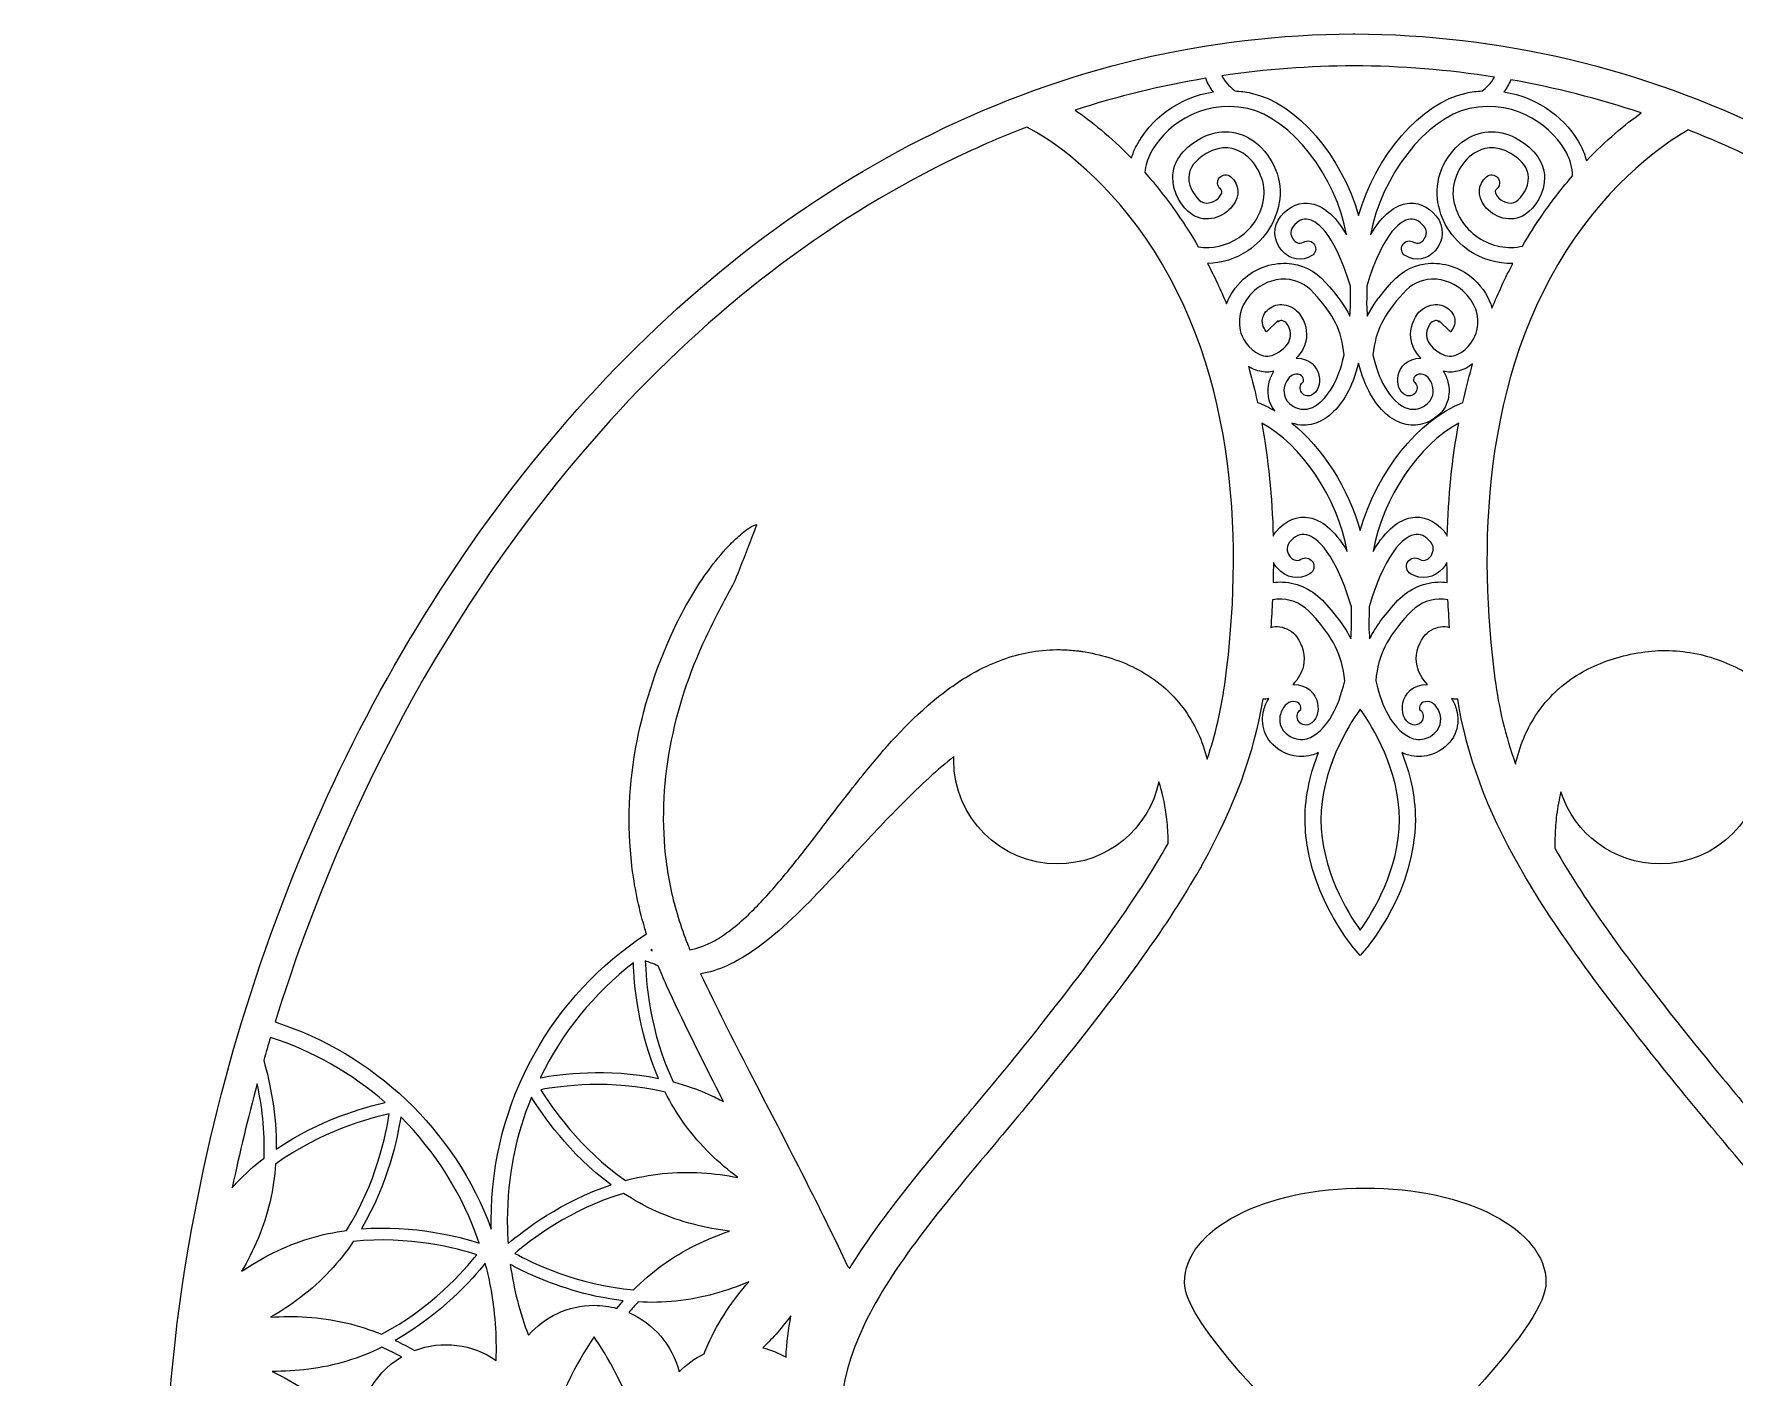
# Model space of a CAD drawing. Header units: millimetres. Extents: x -883 to 1566, y 87 to 598.
# Drawn here: x -414.6 to -198.8, y 427.3 to 597.8 of the extents above; entities that cross this region are included whole.
import ezdxf

# ---------------------------------------------------------------- set-up
doc = ezdxf.new("R2010")
doc.units = ezdxf.units.MM
doc.header["$MEASUREMENT"] = 0
doc.layers.add('Layer 2', color=7, linetype='Continuous')

msp = doc.modelspace()

# ---------------------------------------------------------------- linework, layer by layer
at = {"layer": 'Layer 2', "lineweight": 0}
for points, knots in [([(7.59, 244.45), (-3.48, 258), (-20.69, 266.08), (-33.06, 269.85), (-46.26, 273.87), (-56.89, 274.85), (-57.33, 274.89), (-57.33, 274.89), (-63.26, 275.35), (-63.26, 275.35), (-63.26, 275.35), (-58.29, 272.15), (-58.29, 272.15), (-57.98, 271.95), (-27.3, 251.65), (-25.39, 228.72), (-24.66, 219.9), (-28.34, 211.7), (-36.31, 204.35), (-44.76, 196.57), (-54.51, 193.84), (-65.29, 196.22), (-75.68, 198.52), (-84.61, 204.98), (-90.28, 209.99), (-96.97, 215.9), (-101.82, 222.28), (-103.16, 225.53), (-103.16, 225.53), (-103.4, 226.14), (-103.4, 226.14), (-102.45, 237.73), (-103.56, 248.95), (-106.72, 259.52), (-109.4, 268.44), (-113.53, 276.92), (-119.01, 284.71), (-122.35, 289.47), (-125.77, 293.36), (-128.79, 296.42), (-131.43, 311.06), (-135.35, 324.76), (-140.5, 337.36), (-140.5, 337.36), (-140.49, 337.37), (-140.49, 337.37), (-140.49, 337.37), (-140.51, 337.38), (-140.51, 337.38), (-140.61, 337.61), (-140.7, 337.84), (-140.79, 338.07), (-140.79, 338.07), (-140.84, 338.65), (-140.84, 338.65), (-137.2, 339.27), (-127.54, 341.25), (-121.39, 345.72), (-117.66, 348.43), (-108.33, 356.72), (-102.1, 375.11), (-97.72, 388.05), (-95.89, 402.95), (-96.63, 419.6), (-96.65, 421.03), (-96.74, 422.45), (-96.88, 423.87), (-97.33, 430.37), (-98.15, 437.13), (-99.36, 444.13), (-106.45, 485.36), (-124.38, 523.48), (-149.82, 551.48), (-163.02, 566), (-177.81, 577.35), (-193.8, 585.21), (-210.69, 593.52), (-228.61, 597.76), (-247.06, 597.82), (-247.06, 597.82), (-247.29, 597.82), (-247.29, 597.82), (-247.29, 597.82), (-247.29, 597.82), (-247.29, 597.82), (-265.74, 597.76), (-283.66, 593.52), (-300.56, 585.21), (-316.54, 577.35), (-331.33, 566), (-344.53, 551.48), (-369.97, 523.48), (-387.9, 485.36), (-394.99, 444.13), (-399.61, 417.32), (-398.69, 394.1), (-392.25, 375.11), (-386.02, 356.72), (-376.69, 348.43), (-372.96, 345.72), (-366.81, 341.25), (-357.15, 339.27), (-353.51, 338.65), (-353.51, 338.65), (-353.55, 338.23), (-353.55, 338.23), (-358.37, 324.81), (-362.17, 311.04), (-364.92, 297.06), (-368.1, 293.91), (-371.76, 289.81), (-375.34, 284.71), (-380.82, 276.92), (-384.95, 268.44), (-387.63, 259.52), (-390.97, 248.36), (-392.03, 236.48), (-390.77, 224.19), (-388.36, 200.65), (-379.94, 184.75), (-374.91, 175.25), (-373.01, 171.66), (-371.51, 168.83), (-371.33, 167.36), (-371.33, 167.24), (-371.46, 166.18), (-375.61, 163.16), (-378.56, 161.03), (-382.63, 158.54), (-386.94, 155.91), (-397.73, 149.32), (-409.96, 141.86), (-412.37, 135.15), (-414.64, 128.81), (-414.65, 123.78), (-412.37, 120.21), (-410.62, 117.47), (-407.56, 115.77), (-403.5, 115.26), (-397.11, 107.82), (-380.02, 109.01), (-373.97, 109.69), (-374.01, 109.28), (-374.02, 108.82), (-374.01, 108.34), (-374.17, 106.94), (-373.86, 106.33), (-373.65, 105.92), (-373.65, 105.92), (-373.64, 105.93), (-373.64, 105.93), (-373.35, 104.91), (-372.87, 103.84), (-372.1, 102.79), (-368.52, 97.9), (-360.39, 95.72), (-347.92, 96.3), (-341.76, 91.24), (-334.56, 89.82), (-328.4, 89.82), (-323.52, 89.82), (-319.3, 90.71), (-316.77, 91.4), (-313.85, 92.2), (-309.45, 92.16), (-304.79, 92.13), (-296.58, 92.07), (-288.1, 92.01), (-284.44, 96.38), (-284.44, 96.38), (-284.36, 96.49), (-284.36, 96.49), (-274.54, 110.69), (-287.03, 135.42), (-291.55, 143.4), (-284.05, 142.9), (-263.4, 141.67), (-247.18, 141.98), (-230.95, 141.67), (-210.3, 142.9), (-202.8, 143.4), (-207.32, 135.42), (-219.81, 110.69), (-209.99, 96.49), (-209.99, 96.49), (-209.91, 96.38), (-209.91, 96.38), (-206.25, 92.01), (-197.77, 92.07), (-189.56, 92.13), (-184.9, 92.16), (-180.5, 92.2), (-177.58, 91.4), (-171.85, 89.84), (-157.47, 87.24), (-146.43, 96.3), (-133.96, 95.72), (-125.83, 97.9), (-122.25, 102.79), (-121.43, 103.9), (-120.94, 105.03), (-120.66, 106.11), (-120.49, 106.51), (-120.38, 107.01), (-120.39, 107.68), (-120.32, 108.42), (-120.33, 109.1), (-120.38, 109.69), (-114.32, 109.01), (-97.24, 107.82), (-90.85, 115.26), (-86.79, 115.77), (-83.73, 117.47), (-81.98, 120.21), (-79.7, 123.78), (-79.71, 128.81), (-81.98, 135.15), (-83.16, 138.43), (-86.68, 141.88), (-91.23, 145.33), (-85.44, 143.84), (-77.25, 142.05), (-67.96, 140.98), (-63.12, 140.42), (-57.69, 140.03), (-51.97, 140.03), (-37.91, 140.03), (-22.08, 142.39), (-8.98, 150.42), (6.59, 159.96), (16.02, 175.91), (19.04, 197.83), (21.57, 216.16), (17.82, 231.93), (7.59, 244.45)], [0, 0, 0, 0, 1, 1, 1, 2, 2, 2, 3, 3, 3, 4, 4, 4, 5, 5, 5, 6, 6, 6, 7, 7, 7, 8, 8, 8, 9, 9, 9, 10, 10, 10, 11, 11, 11, 12, 12, 12, 13, 13, 13, 14, 14, 14, 15, 15, 15, 16, 16, 16, 17, 17, 17, 18, 18, 18, 19, 19, 19, 20, 20, 20, 21, 21, 21, 22, 22, 22, 23, 23, 23, 24, 24, 24, 25, 25, 25, 26, 26, 26, 27, 27, 27, 28, 28, 28, 29, 29, 29, 30, 30, 30, 31, 31, 31, 32, 32, 32, 33, 33, 33, 34, 34, 34, 35, 35, 35, 36, 36, 36, 37, 37, 37, 38, 38, 38, 39, 39, 39, 40, 40, 40, 41, 41, 41, 42, 42, 42, 43, 43, 43, 44, 44, 44, 45, 45, 45, 46, 46, 46, 47, 47, 47, 48, 48, 48, 49, 49, 49, 50, 50, 50, 51, 51, 51, 52, 52, 52, 53, 53, 53, 54, 54, 54, 55, 55, 55, 56, 56, 56, 57, 57, 57, 58, 58, 58, 59, 59, 59, 60, 60, 60, 61, 61, 61, 62, 62, 62, 63, 63, 63, 64, 64, 64, 65, 65, 65, 66, 66, 66, 67, 67, 67, 68, 68, 68, 69, 69, 69, 70, 70, 70, 71, 71, 71, 72, 72, 72, 73, 73, 73, 74, 74, 74, 75, 75, 75, 76, 76, 76, 77, 77, 77, 78, 78, 78, 78]), ([(-247.18, 593.78), (-241.18, 593.76), (-235.22, 593.28), (-229.33, 592.35), (-229.74, 591.59), (-230.44, 590.94), (-230.89, 590.6), (-231.56, 590.56), (-232.24, 590.47), (-232.93, 590.33), (-238.68, 589.1), (-244.51, 582.24), (-246.57, 574.77), (-248.64, 582.24), (-254.46, 589.1), (-260.22, 590.33), (-260.91, 590.47), (-261.59, 590.56), (-262.26, 590.6), (-262.64, 590.9), (-263.49, 591.63), (-263.92, 592.52), (-258.39, 593.34), (-252.8, 593.76), (-247.18, 593.78)], [0, 0, 0, 0, 1, 1, 1, 2, 2, 2, 3, 3, 3, 4, 4, 4, 5, 5, 5, 6, 6, 6, 7, 7, 7, 8, 8, 8, 8]), ([(-265.96, 592.2), (-265.74, 591.55), (-265.38, 590.97), (-264.99, 590.48), (-269.47, 589.81), (-273.09, 586.9), (-274.77, 583.62), (-275.03, 583.12), (-275.23, 582.6), (-275.39, 582.06), (-278.08, 584.82), (-280.6, 586.81), (-282.55, 588.17), (-277.11, 589.92), (-271.57, 591.27), (-265.96, 592.2)], [0, 0, 0, 0, 1, 1, 1, 2, 2, 2, 3, 3, 3, 4, 4, 4, 5, 5, 5, 5]), ([(-227.26, 592.01), (-221.67, 591.02), (-216.14, 589.62), (-210.71, 587.81), (-212.75, 586.35), (-215.16, 584.36), (-217.67, 581.74), (-217.84, 582.39), (-218.07, 583.02), (-218.37, 583.62), (-220.06, 586.9), (-223.68, 589.81), (-228.16, 590.48), (-227.81, 590.92), (-227.49, 591.44), (-227.26, 592.01)], [0, 0, 0, 0, 1, 1, 1, 2, 2, 2, 3, 3, 3, 4, 4, 4, 5, 5, 5, 5]), ([(-260.14, 584.39), (-262.23, 585.75), (-264.64, 585.75), (-266.93, 584.39), (-269.53, 582.84), (-270.12, 580.97), (-270.16, 579.68), (-270.21, 577.67), (-268.97, 575.76), (-267.71, 574.91), (-265.95, 573.72), (-263.67, 574.55), (-262.56, 576), (-261.59, 577.26), (-261.69, 578.75), (-262.79, 579.7), (-263.22, 580.06), (-263.85, 580.01), (-264.22, 579.59), (-264.58, 579.17), (-264.53, 578.53), (-264.11, 578.16), (-263.99, 578.06), (-263.71, 577.82), (-264.16, 577.23), (-264.63, 576.62), (-265.76, 576.03), (-266.57, 576.58), (-267.25, 577.04), (-268.17, 578.28), (-268.13, 579.62), (-268.1, 580.77), (-267.35, 581.79), (-265.9, 582.65), (-263.86, 583.86), (-262.24, 583.34), (-261.23, 582.69), (-259.49, 581.56), (-258.35, 579.18), (-258.58, 577.15), (-258.83, 575.03), (-259.95, 573.2), (-261.74, 572), (-263.3, 570.95), (-265.19, 570.53), (-266.91, 570.81), (-267.74, 572.24), (-268.61, 573.62), (-269.54, 574.95), (-270.91, 576.93), (-272.32, 578.69), (-273.7, 580.25), (-273.61, 581.11), (-273.36, 581.93), (-272.97, 582.7), (-271.44, 585.7), (-266.89, 589.68), (-260.64, 588.35), (-255.17, 587.19), (-249.4, 579.71), (-248.09, 572.32), (-249.67, 575.05), (-251.26, 576.02), (-252.5, 576.27), (-253.95, 576.57), (-255.35, 576.01), (-256.44, 574.69), (-257.49, 573.41), (-257.44, 571.63), (-256.32, 570.34), (-255.3, 569.17), (-253.76, 568.91), (-252.5, 569.69), (-252.02, 569.98), (-251.87, 570.6), (-252.17, 571.08), (-252.46, 571.55), (-253.08, 571.7), (-253.56, 571.41), (-254.15, 571.04), (-254.62, 571.47), (-254.8, 571.67), (-255.09, 572), (-255.43, 572.74), (-254.88, 573.4), (-254.27, 574.14), (-253.61, 574.44), (-252.91, 574.29), (-252.21, 574.15), (-249.79, 573.11), (-247.61, 565.81), (-247.62, 565.04), (-247.61, 564.3), (-247.59, 563.58), (-247.61, 563.05), (-247.64, 562.53), (-247.67, 562.02), (-248.35, 563.38), (-249.33, 564.71), (-250.76, 566.3), (-252.11, 567.8), (-253.83, 568.64), (-255.73, 568.72), (-257.69, 568.8), (-259.78, 568.02), (-261.2, 566.69), (-262.22, 565.73), (-262.93, 564.7), (-263.33, 563.58), (-264.07, 565.34), (-264.87, 567.05), (-265.75, 568.7), (-263.97, 568.73), (-262.16, 569.28), (-260.62, 570.32), (-258.35, 571.84), (-256.88, 574.25), (-256.58, 576.92), (-256.25, 579.75), (-257.71, 582.82), (-260.14, 584.39)], [0, 0, 0, 0, 1, 1, 1, 2, 2, 2, 3, 3, 3, 4, 4, 4, 5, 5, 5, 6, 6, 6, 7, 7, 7, 8, 8, 8, 9, 9, 9, 10, 10, 10, 11, 11, 11, 12, 12, 12, 13, 13, 13, 14, 14, 14, 15, 15, 15, 16, 16, 16, 17, 17, 17, 18, 18, 18, 19, 19, 19, 20, 20, 20, 21, 21, 21, 22, 22, 22, 23, 23, 23, 24, 24, 24, 25, 25, 25, 26, 26, 26, 27, 27, 27, 28, 28, 28, 29, 29, 29, 30, 30, 30, 31, 31, 31, 32, 32, 32, 33, 33, 33, 34, 34, 34, 35, 35, 35, 36, 36, 36, 37, 37, 37, 38, 38, 38, 39, 39, 39, 40, 40, 40, 40]), ([(-245.54, 565.81), (-243.36, 573.11), (-240.94, 574.15), (-240.24, 574.29), (-239.54, 574.44), (-238.88, 574.14), (-238.27, 573.4), (-237.72, 572.74), (-238.06, 572), (-238.35, 571.67), (-238.52, 571.47), (-238.99, 571.04), (-239.59, 571.41), (-240.07, 571.7), (-240.69, 571.55), (-240.98, 571.08), (-241.27, 570.6), (-241.13, 569.98), (-240.65, 569.69), (-239.38, 568.91), (-237.85, 569.17), (-236.83, 570.34), (-235.71, 571.63), (-235.66, 573.41), (-236.71, 574.69), (-237.8, 576.01), (-239.2, 576.57), (-240.65, 576.27), (-241.89, 576.02), (-243.48, 575.05), (-245.06, 572.32), (-243.75, 579.71), (-237.98, 587.19), (-232.51, 588.35), (-226.26, 589.68), (-221.71, 585.7), (-220.17, 582.69), (-219.72, 581.81), (-219.47, 580.84), (-219.41, 579.83), (-220.67, 578.37), (-221.95, 576.76), (-223.2, 574.95), (-224.11, 573.65), (-224.96, 572.3), (-225.77, 570.91), (-227.61, 570.45), (-229.7, 570.85), (-231.4, 572), (-233.2, 573.2), (-234.32, 575.03), (-234.57, 577.15), (-234.8, 579.18), (-233.66, 581.56), (-231.91, 582.69), (-230.91, 583.34), (-229.29, 583.86), (-227.25, 582.65), (-225.8, 581.79), (-225.05, 580.77), (-225.01, 579.62), (-224.97, 578.28), (-225.9, 577.04), (-226.57, 576.58), (-227.39, 576.03), (-228.52, 576.62), (-228.99, 577.23), (-229.44, 577.82), (-229.16, 578.06), (-229.04, 578.16), (-228.61, 578.53), (-228.57, 579.17), (-228.93, 579.59), (-229.29, 580.01), (-229.93, 580.06), (-230.35, 579.7), (-231.46, 578.75), (-231.56, 577.26), (-230.59, 576), (-229.48, 574.55), (-227.2, 573.72), (-225.44, 574.91), (-224.18, 575.76), (-222.93, 577.67), (-222.99, 579.68), (-223.03, 580.97), (-223.62, 582.84), (-226.22, 584.39), (-228.5, 585.75), (-230.92, 585.75), (-233.01, 584.39), (-235.43, 582.82), (-236.9, 579.75), (-236.57, 576.92), (-236.27, 574.25), (-234.79, 571.84), (-232.53, 570.32), (-230.87, 569.2), (-228.9, 568.64), (-226.99, 568.71), (-227.96, 566.88), (-228.84, 564.98), (-229.65, 563.02), (-229.99, 564.35), (-230.75, 565.57), (-231.95, 566.69), (-233.36, 568.02), (-235.46, 568.8), (-237.42, 568.72), (-239.32, 568.64), (-241.03, 567.8), (-242.38, 566.3), (-243.82, 564.7), (-244.8, 563.38), (-245.47, 562.02), (-245.51, 562.53), (-245.54, 563.05), (-245.56, 563.58), (-245.54, 564.3), (-245.53, 565.04), (-245.54, 565.81)], [0, 0, 0, 0, 1, 1, 1, 2, 2, 2, 3, 3, 3, 4, 4, 4, 5, 5, 5, 6, 6, 6, 7, 7, 7, 8, 8, 8, 9, 9, 9, 10, 10, 10, 11, 11, 11, 12, 12, 12, 13, 13, 13, 14, 14, 14, 15, 15, 15, 16, 16, 16, 17, 17, 17, 18, 18, 18, 19, 19, 19, 20, 20, 20, 21, 21, 21, 22, 22, 22, 23, 23, 23, 24, 24, 24, 25, 25, 25, 26, 26, 26, 27, 27, 27, 28, 28, 28, 29, 29, 29, 30, 30, 30, 31, 31, 31, 32, 32, 32, 33, 33, 33, 34, 34, 34, 35, 35, 35, 36, 36, 36, 37, 37, 37, 38, 38, 38, 39, 39, 39, 40, 40, 40, 40]), ([(-341.54, 548.76), (-328.68, 562.91), (-314.3, 573.95), (-298.77, 581.59), (-295.48, 583.21), (-292.09, 584.69), (-288.69, 585.99), (-285.78, 584.6), (-279.17, 580.02), (-273.58, 571.91), (-261.48, 554.36), (-261.4, 531.8), (-263.46, 515.97), (-263.95, 512.28), (-264.69, 509.02), (-265.79, 505.79), (-266.08, 506.94), (-266.47, 508.06), (-266.96, 509.14), (-267.54, 510.36), (-268.15, 511.4), (-268.84, 512.3), (-270.31, 514.27), (-272.27, 515.95), (-274.51, 517.15), (-275.55, 517.71), (-276.67, 518.18), (-277.85, 518.57), (-278.92, 518.91), (-280.07, 519.19), (-281.27, 519.4), (-281.27, 519.4), (-281.54, 519.44), (-281.54, 519.44), (-281.73, 519.47), (-281.92, 519.5), (-282.12, 519.53), (-282.43, 519.56), (-282.73, 519.6), (-283.04, 519.62), (-283.7, 519.67), (-284.3, 519.7), (-284.86, 519.69), (-286.06, 519.68), (-287.28, 519.56), (-288.49, 519.33), (-290.63, 518.94), (-292.79, 518.15), (-295.09, 516.93), (-296.85, 515.99), (-298.58, 514.8), (-300.55, 513.18), (-304.03, 510.27), (-306.85, 506.99), (-309.15, 504.18), (-310.9, 502.02), (-312.59, 499.82), (-314.22, 497.68), (-314.97, 496.7), (-315.71, 495.72), (-316.46, 494.76), (-317.75, 493.09), (-318.95, 491.61), (-320.12, 490.23), (-321.57, 488.53), (-322.81, 487.2), (-324, 486.06), (-325.58, 484.56), (-326.95, 483.51), (-328.31, 482.75), (-329.38, 482.16), (-330.42, 481.78), (-331.42, 481.61), (-331.53, 481.85), (-331.63, 482.1), (-331.73, 482.35), (-332.14, 483.38), (-332.53, 484.5), (-332.93, 485.76), (-333.63, 488.09), (-334.14, 490.47), (-334.44, 492.83), (-335.04, 497.51), (-334.88, 502.38), (-333.96, 507.32), (-333.1, 511.97), (-331.57, 516.66), (-329.41, 521.24), (-328.28, 523.64), (-327.17, 525.79), (-326.02, 527.84), (-325.49, 528.78), (-322.96, 535.56), (-322.96, 535.56), (-323.43, 535.45), (-323.79, 535.21), (-324.08, 535.01), (-324.08, 535.01), (-324.18, 534.94), (-324.18, 534.94), (-324.45, 534.75), (-324.72, 534.54), (-325.01, 534.28), (-325.54, 533.83), (-326.01, 533.36), (-326.5, 532.86), (-327.43, 531.85), (-328.29, 530.82), (-329.04, 529.79), (-330.55, 527.73), (-331.92, 525.45), (-333.11, 523), (-335.46, 518.12), (-337.15, 513.11), (-338.12, 508.11), (-339.17, 502.74), (-339.4, 497.42), (-338.79, 492.3), (-338.48, 489.69), (-337.94, 487.06), (-337.19, 484.48), (-337.11, 484.19), (-337.02, 483.92), (-336.93, 483.64), (-348.79, 475.88), (-356.64, 462.48), (-356.64, 447.28), (-356.64, 446.91), (-356.63, 446.54), (-356.62, 446.17), (-361.31, 458.87), (-371.61, 468.42), (-384.05, 472.45), (-375.02, 501.6), (-360.38, 528.02), (-341.54, 548.76)], [0, 0, 0, 0, 1, 1, 1, 2, 2, 2, 3, 3, 3, 4, 4, 4, 5, 5, 5, 6, 6, 6, 7, 7, 7, 8, 8, 8, 9, 9, 9, 10, 10, 10, 11, 11, 11, 12, 12, 12, 13, 13, 13, 14, 14, 14, 15, 15, 15, 16, 16, 16, 17, 17, 17, 18, 18, 18, 19, 19, 19, 20, 20, 20, 21, 21, 21, 22, 22, 22, 23, 23, 23, 24, 24, 24, 25, 25, 25, 26, 26, 26, 27, 27, 27, 28, 28, 28, 29, 29, 29, 30, 30, 30, 31, 31, 31, 32, 32, 32, 33, 33, 33, 34, 34, 34, 35, 35, 35, 36, 36, 36, 37, 37, 37, 38, 38, 38, 39, 39, 39, 40, 40, 40, 41, 41, 41, 42, 42, 42, 43, 43, 43, 44, 44, 44, 45, 45, 45, 45]), ([(-195.58, 581.59), (-180.05, 573.95), (-165.67, 562.91), (-152.81, 548.76), (-133.93, 527.99), (-119.28, 501.5), (-110.25, 472.3), (-122.47, 468.17), (-132.57, 458.71), (-137.2, 446.17), (-137.19, 446.54), (-137.18, 446.91), (-137.18, 447.28), (-137.18, 462.66), (-145.22, 476.19), (-157.3, 483.92), (-157.24, 484.11), (-157.19, 484.29), (-157.13, 484.49), (-156.38, 487.06), (-155.84, 489.69), (-155.53, 492.3), (-154.92, 497.42), (-155.15, 502.74), (-156.2, 508.11), (-157.17, 513.11), (-158.86, 518.12), (-161.21, 523), (-162.4, 525.45), (-163.77, 527.73), (-165.28, 529.79), (-166.03, 530.82), (-166.89, 531.85), (-167.84, 532.88), (-168.32, 533.36), (-168.78, 533.83), (-169.31, 534.28), (-169.6, 534.54), (-169.88, 534.75), (-170.14, 534.94), (-170.14, 534.94), (-170.24, 535.01), (-170.24, 535.01), (-170.53, 535.21), (-170.89, 535.45), (-171.36, 535.56), (-171.36, 535.56), (-168.83, 528.78), (-168.3, 527.84), (-167.15, 525.8), (-166.04, 523.64), (-164.91, 521.24), (-162.75, 516.66), (-161.22, 511.97), (-160.36, 507.32), (-159.44, 502.38), (-159.28, 497.51), (-159.88, 492.83), (-160.18, 490.47), (-160.69, 488.09), (-161.39, 485.77), (-161.79, 484.5), (-162.18, 483.38), (-162.59, 482.35), (-162.69, 482.1), (-162.79, 481.86), (-162.89, 481.61), (-163.87, 481.79), (-164.88, 482.17), (-165.89, 482.75), (-167.19, 483.5), (-168.47, 484.53), (-170.04, 486.07), (-172.62, 488.66), (-174.91, 491.69), (-177.21, 494.82), (-177.88, 495.74), (-178.55, 496.66), (-179.21, 497.59), (-180.8, 499.8), (-182.44, 502.08), (-184.17, 504.31), (-186.37, 507.14), (-189.08, 510.43), (-192.51, 513.35), (-193.24, 513.98), (-194.08, 514.63), (-195.07, 515.33), (-195.88, 515.9), (-196.79, 516.46), (-197.94, 517.07), (-198.96, 517.6), (-200.01, 518.07), (-201.09, 518.45), (-202.14, 518.83), (-203.26, 519.11), (-204.53, 519.33), (-205.63, 519.51), (-206.83, 519.59), (-208.11, 519.58), (-209.2, 519.56), (-210.38, 519.43), (-211.61, 519.19), (-214.03, 518.73), (-216.25, 517.94), (-218.2, 516.84), (-219.15, 516.32), (-220.12, 515.63), (-221.18, 514.73), (-221.18, 514.73), (-221.21, 514.7), (-221.21, 514.7), (-222.26, 513.72), (-223.04, 512.85), (-223.65, 511.99), (-224.28, 511.13), (-224.85, 510.14), (-225.46, 508.84), (-225.9, 507.82), (-226.28, 506.71), (-226.58, 505.53), (-226.6, 505.42), (-226.63, 505.3), (-226.65, 505.18), (-227.94, 508.77), (-228.8, 512.32), (-229.27, 515.97), (-231.34, 531.8), (-231.26, 554.37), (-219.16, 571.91), (-213.19, 580.57), (-206.54, 584.64), (-204.74, 585.64), (-201.65, 584.42), (-198.57, 583.06), (-195.58, 581.59)], [0, 0, 0, 0, 1, 1, 1, 2, 2, 2, 3, 3, 3, 4, 4, 4, 5, 5, 5, 6, 6, 6, 7, 7, 7, 8, 8, 8, 9, 9, 9, 10, 10, 10, 11, 11, 11, 12, 12, 12, 13, 13, 13, 14, 14, 14, 15, 15, 15, 16, 16, 16, 17, 17, 17, 18, 18, 18, 19, 19, 19, 20, 20, 20, 21, 21, 21, 22, 22, 22, 23, 23, 23, 24, 24, 24, 25, 25, 25, 26, 26, 26, 27, 27, 27, 28, 28, 28, 29, 29, 29, 30, 30, 30, 31, 31, 31, 32, 32, 32, 33, 33, 33, 34, 34, 34, 35, 35, 35, 36, 36, 36, 37, 37, 37, 38, 38, 38, 39, 39, 39, 40, 40, 40, 41, 41, 41, 42, 42, 42, 43, 43, 43, 44, 44, 44, 45, 45, 45, 45]), ([(-259.82, 565.22), (-259.01, 565.98), (-257.53, 566.77), (-255.81, 566.7), (-254.45, 566.64), (-253.26, 566.05), (-252.27, 564.95), (-249.63, 562.02), (-248.75, 560.23), (-248.4, 557.09), (-248.8, 555.4), (-249.3, 554.07), (-249.82, 553.16), (-250.69, 551.6), (-251.76, 550.58), (-252.85, 550.28), (-253.52, 550.1), (-254.18, 550.19), (-254.82, 550.56), (-256.25, 551.38), (-256.1, 552.64), (-255.96, 553.14), (-255.74, 553.98), (-255.12, 554.65), (-254.53, 554.66), (-254.1, 554.65), (-253.82, 554.54), (-253.67, 554.3), (-253.54, 554.09), (-253.54, 553.84), (-253.57, 553.72), (-253.96, 553.45), (-254.11, 552.93), (-253.9, 552.48), (-253.66, 551.97), (-253.07, 551.75), (-252.56, 551.98), (-251.76, 552.35), (-251.35, 553.42), (-251.6, 554.51), (-251.84, 555.56), (-252.72, 556.67), (-254.49, 556.68), (-253.85, 557.32), (-253.44, 558.05), (-253.26, 558.85), (-253.02, 559.99), (-253.31, 561.25), (-254.06, 562.29), (-254.49, 562.89), (-255.27, 563.34), (-256.04, 563.45), (-256.75, 563.55), (-257.44, 563.36), (-257.98, 562.93), (-258.61, 562.42), (-258.77, 561.86), (-258.79, 561.47), (-258.84, 560.67), (-258.34, 560.12), (-258.24, 560.02), (-258.24, 560.02), (-256.8, 561.44), (-256.8, 561.44), (-256.8, 561.44), (-256.79, 561.43), (-256.78, 561.43), (-256.77, 561.39), (-256.77, 561.3), (-256.8, 561.27), (-256.8, 561.27), (-256.78, 561.3), (-256.71, 561.35), (-256.64, 561.41), (-256.52, 561.47), (-256.32, 561.45), (-256.03, 561.41), (-255.78, 561.22), (-255.7, 561.11), (-255.5, 560.83), (-255.06, 560.11), (-255.24, 559.27), (-255.4, 558.53), (-256, 557.86), (-257.02, 557.27), (-257.74, 556.86), (-258.45, 556.82), (-259.19, 557.17), (-260.5, 557.78), (-261.45, 559.36), (-261.6, 560.21), (-261.94, 562.19), (-261.4, 563.73), (-259.82, 565.22)], [0, 0, 0, 0, 1, 1, 1, 2, 2, 2, 3, 3, 3, 4, 4, 4, 5, 5, 5, 6, 6, 6, 7, 7, 7, 8, 8, 8, 9, 9, 9, 10, 10, 10, 11, 11, 11, 12, 12, 12, 13, 13, 13, 14, 14, 14, 15, 15, 15, 16, 16, 16, 17, 17, 17, 18, 18, 18, 19, 19, 19, 20, 20, 20, 21, 21, 21, 22, 22, 22, 23, 23, 23, 24, 24, 24, 25, 25, 25, 26, 26, 26, 27, 27, 27, 28, 28, 28, 29, 29, 29, 30, 30, 30, 31, 31, 31, 31]), ([(-236.37, 561.41), (-236.36, 561.43), (-236.35, 561.44), (-236.35, 561.44), (-236.35, 561.44), (-234.91, 560.02), (-234.91, 560.02), (-234.81, 560.12), (-234.31, 560.67), (-234.36, 561.47), (-234.38, 561.86), (-234.54, 562.42), (-235.17, 562.93), (-235.71, 563.36), (-236.4, 563.55), (-237.1, 563.45), (-237.88, 563.34), (-238.66, 562.89), (-239.09, 562.29), (-239.84, 561.25), (-240.13, 559.99), (-239.88, 558.85), (-239.71, 558.05), (-239.3, 557.32), (-238.66, 556.68), (-240.43, 556.67), (-241.31, 555.56), (-241.55, 554.51), (-241.79, 553.42), (-241.39, 552.35), (-240.59, 551.98), (-240.08, 551.75), (-239.48, 551.97), (-239.25, 552.48), (-239.04, 552.93), (-239.19, 553.45), (-239.58, 553.72), (-239.61, 553.84), (-239.61, 554.09), (-239.48, 554.3), (-239.33, 554.54), (-239.04, 554.65), (-238.62, 554.66), (-238.03, 554.65), (-237.4, 553.98), (-237.18, 553.14), (-237.05, 552.64), (-236.9, 551.38), (-238.33, 550.56), (-238.97, 550.19), (-239.63, 550.1), (-240.3, 550.28), (-241.38, 550.58), (-242.46, 551.6), (-243.33, 553.16), (-243.85, 554.07), (-244.35, 555.4), (-244.75, 557.09), (-244.4, 560.23), (-243.51, 562.02), (-240.88, 564.95), (-239.89, 566.05), (-238.7, 566.64), (-237.34, 566.7), (-235.62, 566.77), (-234.14, 565.98), (-233.33, 565.22), (-231.75, 563.73), (-231.2, 562.19), (-231.55, 560.21), (-231.7, 559.36), (-232.64, 557.78), (-233.96, 557.17), (-234.7, 556.82), (-235.41, 556.86), (-236.12, 557.27), (-237.15, 557.86), (-237.75, 558.53), (-237.91, 559.27), (-238.09, 560.11), (-237.65, 560.83), (-237.45, 561.11), (-237.37, 561.22), (-237.12, 561.41), (-236.83, 561.45), (-236.62, 561.47), (-236.51, 561.41), (-236.43, 561.35), (-236.37, 561.3), (-236.35, 561.27), (-236.35, 561.27), (-236.37, 561.3), (-236.38, 561.39), (-236.37, 561.41)], [0, 0, 0, 0, 1, 1, 1, 2, 2, 2, 3, 3, 3, 4, 4, 4, 5, 5, 5, 6, 6, 6, 7, 7, 7, 8, 8, 8, 9, 9, 9, 10, 10, 10, 11, 11, 11, 12, 12, 12, 13, 13, 13, 14, 14, 14, 15, 15, 15, 16, 16, 16, 17, 17, 17, 18, 18, 18, 19, 19, 19, 20, 20, 20, 21, 21, 21, 22, 22, 22, 23, 23, 23, 24, 24, 24, 25, 25, 25, 26, 26, 26, 27, 27, 27, 28, 28, 28, 29, 29, 29, 30, 30, 30, 31, 31, 31, 31]), ([(-257.21, 549.99), (-257.93, 550.42), (-258.66, 550.79), (-259.4, 551.07), (-259.45, 551.3), (-259.5, 551.52), (-259.55, 551.75), (-259.85, 553.06), (-260.18, 554.34), (-260.54, 555.61), (-260.38, 555.51), (-260.22, 555.42), (-260.05, 555.34), (-259.44, 555.05), (-258.81, 554.91), (-258.19, 554.91), (-257.9, 554.91), (-257.61, 554.95), (-257.32, 555.02), (-257.58, 554.61), (-257.79, 554.16), (-257.92, 553.65), (-258.21, 552.54), (-258.11, 551.14), (-257.21, 549.99)], [0, 0, 0, 0, 1, 1, 1, 2, 2, 2, 3, 3, 3, 4, 4, 4, 5, 5, 5, 6, 6, 6, 7, 7, 7, 8, 8, 8, 8]), ([(-245.09, 552.17), (-243.94, 550.11), (-242.47, 548.79), (-240.84, 548.34), (-240.44, 548.23), (-240.04, 548.17), (-239.64, 548.17), (-238.84, 548.17), (-238.06, 548.39), (-237.32, 548.81), (-235.17, 550.05), (-234.83, 552.12), (-235.23, 553.65), (-235.36, 554.16), (-235.57, 554.61), (-235.83, 555.02), (-235.54, 554.95), (-235.25, 554.91), (-234.95, 554.91), (-234.34, 554.91), (-233.71, 555.05), (-233.1, 555.34), (-232.75, 555.5), (-232.41, 555.71), (-232.1, 555.95), (-232.5, 554.57), (-232.87, 553.18), (-233.19, 551.75), (-233.24, 551.52), (-233.29, 551.29), (-233.34, 551.06), (-238.96, 548.9), (-244.35, 542.12), (-246.37, 534.8), (-247.86, 540.18), (-251.16, 545.28), (-255.04, 548.45), (-254.54, 548.27), (-254.03, 548.17), (-253.51, 548.17), (-253.11, 548.17), (-252.71, 548.23), (-252.31, 548.34), (-250.68, 548.79), (-249.21, 550.11), (-248.05, 552.17), (-247.51, 553.13), (-247, 554.44), (-246.57, 556.06), (-246.15, 554.44), (-245.64, 553.13), (-245.09, 552.17)], [0, 0, 0, 0, 1, 1, 1, 2, 2, 2, 3, 3, 3, 4, 4, 4, 5, 5, 5, 6, 6, 6, 7, 7, 7, 8, 8, 8, 9, 9, 9, 10, 10, 10, 11, 11, 11, 12, 12, 12, 13, 13, 13, 14, 14, 14, 15, 15, 15, 16, 16, 16, 17, 17, 17, 17]), ([(-248.01, 532.15), (-249.71, 535.1), (-251.42, 536.14), (-252.76, 536.42), (-254.32, 536.74), (-255.83, 536.13), (-257.01, 534.71), (-257.14, 534.54), (-257.26, 534.37), (-257.36, 534.2), (-257.38, 534.16), (-257.4, 534.12), (-257.41, 534.08), (-257.54, 539.09), (-258.03, 543.88), (-258.87, 548.43), (-253.87, 545.76), (-249.2, 538.92), (-248.01, 532.15)], [0, 0, 0, 0, 1, 1, 1, 2, 2, 2, 3, 3, 3, 4, 4, 4, 5, 5, 5, 6, 6, 6, 6]), ([(-235.33, 534.09), (-235.44, 534.31), (-235.57, 534.51), (-235.73, 534.71), (-236.91, 536.13), (-238.42, 536.74), (-239.98, 536.42), (-241.32, 536.14), (-243.03, 535.1), (-244.73, 532.15), (-243.54, 538.92), (-238.87, 545.76), (-233.87, 548.43), (-234.71, 543.88), (-235.19, 539.09), (-235.33, 534.09)], [0, 0, 0, 0, 1, 1, 1, 2, 2, 2, 3, 3, 3, 4, 4, 4, 5, 5, 5, 5]), ([(-247.46, 522.73), (-247.48, 522.16), (-247.52, 521.6), (-247.56, 521.05), (-248.28, 522.52), (-249.34, 523.94), (-250.89, 525.66), (-252.34, 527.28), (-254.19, 528.19), (-256.24, 528.27), (-256.63, 528.29), (-257.03, 528.27), (-257.42, 528.22), (-257.4, 529.08), (-257.39, 529.92), (-257.38, 530.76), (-257.24, 530.5), (-257.08, 530.26), (-256.88, 530.02), (-255.78, 528.76), (-254.12, 528.48), (-252.76, 529.32), (-252.24, 529.63), (-252.08, 530.31), (-252.4, 530.82), (-252.72, 531.33), (-253.39, 531.49), (-253.9, 531.17), (-254.54, 530.78), (-255.05, 531.24), (-255.24, 531.46), (-255.55, 531.81), (-255.92, 532.61), (-255.32, 533.32), (-254.67, 534.12), (-253.95, 534.44), (-253.2, 534.28), (-252.45, 534.13), (-249.84, 533.01), (-247.49, 525.14), (-247.5, 524.31), (-247.49, 523.51), (-247.46, 522.73)], [0, 0, 0, 0, 1, 1, 1, 2, 2, 2, 3, 3, 3, 4, 4, 4, 5, 5, 5, 6, 6, 6, 7, 7, 7, 8, 8, 8, 9, 9, 9, 10, 10, 10, 11, 11, 11, 12, 12, 12, 13, 13, 13, 14, 14, 14, 14]), ([(-245.25, 525.13), (-242.9, 533.01), (-240.29, 534.13), (-239.54, 534.28), (-238.79, 534.44), (-238.07, 534.12), (-237.41, 533.32), (-236.82, 532.61), (-237.19, 531.81), (-237.5, 531.46), (-237.69, 531.24), (-238.2, 530.78), (-238.84, 531.17), (-239.35, 531.49), (-240.02, 531.33), (-240.34, 530.82), (-240.65, 530.31), (-240.49, 529.63), (-239.98, 529.32), (-238.62, 528.48), (-236.96, 528.76), (-235.86, 530.02), (-235.66, 530.25), (-235.49, 530.5), (-235.36, 530.75), (-235.35, 529.91), (-235.34, 529.07), (-235.32, 528.22), (-235.71, 528.27), (-236.11, 528.29), (-236.5, 528.27), (-238.55, 528.19), (-240.4, 527.28), (-241.85, 525.66), (-243.4, 523.94), (-244.45, 522.52), (-245.18, 521.05), (-245.22, 521.6), (-245.26, 522.16), (-245.28, 522.73), (-245.25, 523.51), (-245.24, 524.31), (-245.25, 525.13)], [0, 0, 0, 0, 1, 1, 1, 2, 2, 2, 3, 3, 3, 4, 4, 4, 5, 5, 5, 6, 6, 6, 7, 7, 7, 8, 8, 8, 9, 9, 9, 10, 10, 10, 11, 11, 11, 12, 12, 12, 13, 13, 13, 14, 14, 14, 14]), ([(-254.27, 510.76), (-254.02, 510.21), (-253.37, 509.97), (-252.82, 510.23), (-251.96, 510.62), (-251.53, 511.77), (-251.79, 512.95), (-252.05, 514.08), (-253, 515.27), (-254.9, 515.29), (-254.21, 515.98), (-253.77, 516.76), (-253.58, 517.63), (-253.32, 518.86), (-253.63, 520.22), (-254.44, 521.34), (-254.9, 521.98), (-255.75, 522.48), (-256.58, 522.59), (-256.97, 522.64), (-257.35, 522.62), (-257.71, 522.51), (-257.62, 523.69), (-257.56, 524.86), (-257.5, 526.02), (-257.13, 526.08), (-256.74, 526.11), (-256.33, 526.09), (-254.86, 526.03), (-253.58, 525.4), (-252.51, 524.21), (-249.67, 521.05), (-248.71, 519.12), (-248.34, 515.74), (-248.77, 513.91), (-249.31, 512.48), (-249.87, 511.49), (-250.81, 509.82), (-251.97, 508.72), (-253.13, 508.39), (-253.85, 508.2), (-254.57, 508.3), (-255.26, 508.69), (-256.8, 509.58), (-256.64, 510.93), (-256.5, 511.48), (-256.26, 512.38), (-255.58, 513.1), (-254.95, 513.11), (-254.48, 513.1), (-254.18, 512.98), (-254.02, 512.73), (-253.88, 512.5), (-253.88, 512.23), (-253.91, 512.1), (-254.33, 511.8), (-254.49, 511.24), (-254.27, 510.76)], [0, 0, 0, 0, 1, 1, 1, 2, 2, 2, 3, 3, 3, 4, 4, 4, 5, 5, 5, 6, 6, 6, 7, 7, 7, 8, 8, 8, 9, 9, 9, 10, 10, 10, 11, 11, 11, 12, 12, 12, 13, 13, 13, 14, 14, 14, 15, 15, 15, 16, 16, 16, 17, 17, 17, 18, 18, 18, 19, 19, 19, 19]), ([(-239.16, 517.63), (-238.97, 516.76), (-238.53, 515.98), (-237.84, 515.29), (-239.74, 515.27), (-240.69, 514.08), (-240.95, 512.95), (-241.21, 511.77), (-240.78, 510.62), (-239.92, 510.23), (-239.37, 509.97), (-238.72, 510.21), (-238.47, 510.76), (-238.25, 511.24), (-238.41, 511.8), (-238.83, 512.1), (-238.86, 512.23), (-238.86, 512.5), (-238.72, 512.73), (-238.56, 512.98), (-238.24, 513.11), (-237.79, 513.11), (-237.16, 513.1), (-236.48, 512.38), (-236.24, 511.48), (-236.1, 510.93), (-235.94, 509.58), (-237.47, 508.69), (-238.17, 508.3), (-238.88, 508.2), (-239.6, 508.39), (-240.77, 508.72), (-241.93, 509.82), (-242.87, 511.49), (-243.43, 512.48), (-243.97, 513.91), (-244.4, 515.74), (-244.03, 519.12), (-243.07, 521.05), (-240.23, 524.21), (-239.16, 525.4), (-237.88, 526.03), (-236.41, 526.09), (-236, 526.11), (-235.61, 526.08), (-235.24, 526.02), (-235.18, 524.86), (-235.11, 523.69), (-235.03, 522.51), (-235.39, 522.62), (-235.77, 522.64), (-236.16, 522.59), (-236.99, 522.48), (-237.84, 521.98), (-238.3, 521.34), (-239.11, 520.22), (-239.42, 518.86), (-239.16, 517.63)], [0, 0, 0, 0, 1, 1, 1, 2, 2, 2, 3, 3, 3, 4, 4, 4, 5, 5, 5, 6, 6, 6, 7, 7, 7, 8, 8, 8, 9, 9, 9, 10, 10, 10, 11, 11, 11, 12, 12, 12, 13, 13, 13, 14, 14, 14, 15, 15, 15, 16, 16, 16, 17, 17, 17, 18, 18, 18, 19, 19, 19, 19]), ([(-236.18, 403.75), (-239.38, 406.52), (-241.73, 410.02), (-243.18, 414.18), (-240.51, 416.72), (-235.84, 421.25), (-231.61, 425.93), (-225.68, 432.48), (-222.8, 436.89), (-222.8, 439.39), (-222.8, 446.11), (-232.87, 451.37), (-245.73, 451.37), (-258.6, 451.37), (-268.67, 446.11), (-268.67, 439.39), (-268.67, 434.73), (-258.18, 423.82), (-249.19, 415.32), (-250.59, 410.66), (-253.07, 406.77), (-256.56, 403.75), (-260.76, 400.12), (-266.47, 397.75), (-273.08, 396.91), (-289.07, 394.86), (-306.52, 401.87), (-310.44, 411.9), (-313.34, 419.35), (-312.97, 426.4), (-309.26, 434.11), (-305.73, 441.45), (-299.64, 448.73), (-292.58, 457.15), (-290.41, 459.74), (-288.18, 462.41), (-285.91, 465.21), (-276.71, 476.57), (-271.2, 484.18), (-267.16, 491.14), (-267.16, 491.14), (-267.13, 491.12), (-267.13, 491.12), (-267.13, 491.12), (-266.63, 492), (-266.63, 492), (-266.58, 492.08), (-266.54, 492.16), (-266.49, 492.28), (-266.49, 492.28), (-266.42, 492.44), (-266.42, 492.44), (-262.36, 499.69), (-259.9, 506.4), (-258.74, 513.39), (-258.48, 513.4), (-258.22, 513.44), (-257.95, 513.5), (-258.24, 513.06), (-258.46, 512.57), (-258.6, 512.03), (-259.03, 510.37), (-258.67, 508.14), (-256.35, 506.8), (-255.55, 506.35), (-254.71, 506.12), (-253.85, 506.12), (-253.42, 506.12), (-252.99, 506.17), (-252.56, 506.29), (-252.25, 506.38), (-251.96, 506.49), (-251.66, 506.63), (-252.63, 504.16), (-253.37, 501.25), (-253.37, 498.11), (-253.37, 489.19), (-247.39, 482.08), (-247.14, 481.78), (-247.14, 481.78), (-246.37, 480.89), (-246.37, 480.89), (-246.37, 480.89), (-245.6, 481.78), (-245.6, 481.78), (-245.35, 482.08), (-239.37, 489.19), (-239.37, 498.11), (-239.37, 501.25), (-240.11, 504.16), (-241.08, 506.63), (-240.78, 506.49), (-240.49, 506.38), (-240.18, 506.29), (-239.75, 506.17), (-239.32, 506.12), (-238.89, 506.12), (-238.03, 506.12), (-237.19, 506.35), (-236.39, 506.8), (-234.07, 508.14), (-233.7, 510.37), (-234.14, 512.03), (-234.28, 512.57), (-234.5, 513.06), (-234.79, 513.5), (-234.52, 513.44), (-234.26, 513.4), (-234, 513.39), (-232.82, 506.18), (-230.36, 499.52), (-226.12, 492.07), (-222.08, 484.96), (-216.31, 476.93), (-206.83, 465.21), (-204.56, 462.4), (-202.32, 459.73), (-200.16, 457.15), (-193.1, 448.73), (-187.01, 441.45), (-183.48, 434.11), (-179.77, 426.4), (-179.4, 419.35), (-182.3, 411.9), (-186.22, 401.87), (-203.67, 394.86), (-219.66, 396.91), (-226.27, 397.75), (-231.98, 400.12), (-236.18, 403.75)], [0, 0, 0, 0, 1, 1, 1, 2, 2, 2, 3, 3, 3, 4, 4, 4, 5, 5, 5, 6, 6, 6, 7, 7, 7, 8, 8, 8, 9, 9, 9, 10, 10, 10, 11, 11, 11, 12, 12, 12, 13, 13, 13, 14, 14, 14, 15, 15, 15, 16, 16, 16, 17, 17, 17, 18, 18, 18, 19, 19, 19, 20, 20, 20, 21, 21, 21, 22, 22, 22, 23, 23, 23, 24, 24, 24, 25, 25, 25, 26, 26, 26, 27, 27, 27, 28, 28, 28, 29, 29, 29, 30, 30, 30, 31, 31, 31, 32, 32, 32, 33, 33, 33, 34, 34, 34, 35, 35, 35, 36, 36, 36, 37, 37, 37, 38, 38, 38, 39, 39, 39, 40, 40, 40, 41, 41, 41, 42, 42, 42, 43, 43, 43, 43]), ([(-246.37, 512.12), (-244.8, 509.93), (-241.39, 504.43), (-241.39, 498.11), (-241.39, 491.79), (-244.8, 486.29), (-246.37, 484.1), (-247.94, 486.29), (-251.35, 491.77), (-251.35, 498.11), (-251.35, 504.43), (-247.94, 509.93), (-246.37, 512.12)], [0, 0, 0, 0, 1, 1, 1, 2, 2, 2, 3, 3, 3, 4, 4, 4, 4]), ([(-284.79, 492.5), (-278.47, 492.5), (-273.18, 496.97), (-271.92, 502.92), (-271.51, 501.67), (-271.19, 500.29), (-270.99, 498.79), (-270.87, 497.91), (-270.79, 497.01), (-270.75, 496.11), (-270.74, 495.77), (-270.73, 495.44), (-270.73, 495.11), (-274.74, 488.03), (-280.82, 479.53), (-289.83, 468.39), (-292.07, 465.63), (-294.3, 462.97), (-296.45, 460.4), (-302.03, 453.74), (-307.33, 447.41), (-311.16, 441.16), (-311.25, 441.26), (-311.33, 441.36), (-311.42, 441.47), (-312.99, 444.78), (-314.67, 448.21), (-316.53, 451.89), (-318.5, 455.79), (-320.54, 459.73), (-322.52, 463.54), (-322.52, 463.54), (-323.9, 466.21), (-323.9, 466.21), (-325.98, 470.24), (-328.13, 474.4), (-330.06, 478.55), (-328.94, 478.73), (-327.81, 479.08), (-326.72, 479.58), (-325.01, 480.36), (-323.3, 481.45), (-321.34, 483.03), (-318.13, 485.64), (-315.34, 488.62), (-312.65, 491.51), (-311.99, 492.21), (-311.34, 492.91), (-310.69, 493.61), (-308.7, 495.76), (-306.64, 497.98), (-304.57, 500.06), (-302.07, 502.57), (-299.95, 504.51), (-297.94, 506.12), (-297.94, 505.96), (-297.95, 505.81), (-297.95, 505.65), (-297.95, 498.4), (-292.04, 492.5), (-284.79, 492.5)], [0, 0, 0, 0, 1, 1, 1, 2, 2, 2, 3, 3, 3, 4, 4, 4, 5, 5, 5, 6, 6, 6, 7, 7, 7, 8, 8, 8, 9, 9, 9, 10, 10, 10, 11, 11, 11, 12, 12, 12, 13, 13, 13, 14, 14, 14, 15, 15, 15, 16, 16, 16, 17, 17, 17, 18, 18, 18, 19, 19, 19, 20, 20, 20, 20]), ([(-195.25, 506.54), (-193.27, 504.91), (-191.18, 502.9), (-188.79, 500.36), (-186.81, 498.25), (-184.84, 495.99), (-182.93, 493.79), (-182.33, 493.1), (-181.72, 492.4), (-181.11, 491.7), (-181.11, 491.7), (-181.04, 491.63), (-181.04, 491.63), (-178.49, 488.72), (-175.86, 485.72), (-172.79, 483.08), (-170.89, 481.47), (-169.21, 480.35), (-167.52, 479.57), (-166.43, 479.07), (-165.36, 478.73), (-164.34, 478.55), (-164.31, 478.55), (-164.29, 478.54), (-164.26, 478.54), (-166.2, 474.4), (-168.35, 470.23), (-170.42, 466.21), (-170.42, 466.21), (-171.82, 463.51), (-171.82, 463.51), (-173.79, 459.71), (-175.83, 455.78), (-177.79, 451.89), (-179.45, 448.61), (-180.97, 445.52), (-182.41, 442.5), (-186.15, 448.3), (-191.09, 454.19), (-196.3, 460.41), (-198.45, 462.98), (-200.67, 465.63), (-202.9, 468.39), (-212.28, 479.97), (-217.73, 487.56), (-221.66, 494.48), (-221.67, 494.57), (-221.67, 494.65), (-221.67, 494.72), (-221.67, 494.72), (-221.67, 495.09), (-221.67, 495.09), (-221.67, 495.41), (-221.67, 495.74), (-221.65, 496.08), (-221.64, 496.5), (-221.61, 496.95), (-221.57, 497.42), (-221.54, 497.84), (-221.5, 498.28), (-221.45, 498.71), (-221.31, 499.74), (-221.13, 500.71), (-220.9, 501.63), (-219.19, 496.34), (-214.21, 492.5), (-208.38, 492.5), (-201.12, 492.5), (-195.22, 498.4), (-195.22, 505.65), (-195.22, 505.95), (-195.23, 506.24), (-195.25, 506.54)], [0, 0, 0, 0, 1, 1, 1, 2, 2, 2, 3, 3, 3, 4, 4, 4, 5, 5, 5, 6, 6, 6, 7, 7, 7, 8, 8, 8, 9, 9, 9, 10, 10, 10, 11, 11, 11, 12, 12, 12, 13, 13, 13, 14, 14, 14, 15, 15, 15, 16, 16, 16, 17, 17, 17, 18, 18, 18, 19, 19, 19, 20, 20, 20, 21, 21, 21, 22, 22, 22, 23, 23, 23, 24, 24, 24, 24]), ([(-336.4, 481.55), (-336.35, 481.58), (-336.3, 481.61), (-336.26, 481.64), (-336.24, 481.59), (-336.22, 481.53), (-336.2, 481.47), (-336.26, 481.5), (-336.34, 481.53), (-336.4, 481.55)], [0, 0, 0, 0, 1, 1, 1, 2, 2, 2, 3, 3, 3, 3]), ([(-335.39, 465.28), (-341.95, 466.63), (-347.91, 465.83), (-350.43, 465.36), (-347.64, 471.09), (-343.56, 476.08), (-338.58, 479.96), (-338.52, 477.4), (-338.06, 471.41), (-335.39, 465.28)], [0, 0, 0, 0, 1, 1, 1, 2, 2, 2, 3, 3, 3, 3]), ([(-335.45, 479.57), (-335.13, 478.79), (-334.77, 477.98), (-334.38, 477.09), (-332.39, 472.69), (-330.2, 468.35), (-328.08, 464.15), (-328.08, 464.15), (-327.16, 462.34), (-327.16, 462.34), (-327.77, 462.66), (-328.39, 462.97), (-329.03, 463.26), (-330.52, 463.92), (-332.03, 464.44), (-333.53, 464.84), (-336.57, 471.21), (-337.02, 477.74), (-337.08, 480.19), (-336.65, 480.04), (-336.1, 479.84), (-335.45, 479.57)], [0, 0, 0, 0, 1, 1, 1, 2, 2, 2, 3, 3, 3, 4, 4, 4, 5, 5, 5, 6, 6, 6, 7, 7, 7, 7]), ([(-384.64, 470.49), (-379.26, 468.74), (-374.3, 465.92), (-370.07, 462.21), (-372.57, 461.67), (-378.39, 460.09), (-383.92, 456.3), (-383.86, 460.71), (-384.67, 464.68), (-385.5, 467.56), (-385.22, 468.54), (-384.94, 469.52), (-384.64, 470.49)], [0, 0, 0, 0, 1, 1, 1, 2, 2, 2, 3, 3, 3, 4, 4, 4, 4]), ([(-386.33, 464.6), (-385.74, 461.91), (-385.3, 458.65), (-385.46, 455.18), (-386.68, 454.23), (-387.87, 453.17), (-388.99, 451.97), (-389.16, 451.79), (-389.32, 451.6), (-389.49, 451.41), (-388.56, 455.85), (-387.5, 460.25), (-386.33, 464.6)], [0, 0, 0, 0, 1, 1, 1, 2, 2, 2, 3, 3, 3, 4, 4, 4, 4]), ([(-334.89, 453.2), (-336.52, 453.03), (-338.09, 452.73), (-339.58, 452.33), (-345.39, 456.33), (-349.06, 461.76), (-350.33, 463.85), (-347.92, 464.3), (-341.44, 465.2), (-334.57, 463.55), (-333.88, 462.17), (-333.06, 460.8), (-332.09, 459.48), (-330.09, 456.72), (-327.71, 454.48), (-325.33, 452.7), (-328.25, 453.28), (-331.5, 453.56), (-334.89, 453.2)], [0, 0, 0, 0, 1, 1, 1, 2, 2, 2, 3, 3, 3, 4, 4, 4, 5, 5, 5, 6, 6, 6, 6]), ([(-341.41, 451.78), (-347.77, 449.67), (-352.54, 445.99), (-354.48, 444.32), (-354.55, 445.3), (-354.59, 446.29), (-354.59, 447.28), (-354.59, 452.81), (-353.5, 458.09), (-351.52, 462.91), (-350.19, 460.73), (-346.8, 455.76), (-341.41, 451.78)], [0, 0, 0, 0, 1, 1, 1, 2, 2, 2, 3, 3, 3, 4, 4, 4, 4]), ([(-375.01, 445.99), (-376.54, 445.78), (-378.11, 445.46), (-379.67, 444.98), (-382.94, 443.99), (-385.83, 442.47), (-388.3, 440.81), (-386.8, 443.38), (-385.47, 446.36), (-384.69, 449.68), (-384.32, 451.27), (-384.1, 452.85), (-384, 454.39), (-378.31, 458.58), (-371.98, 460.26), (-369.58, 460.78), (-369.94, 458.36), (-371.21, 451.93), (-375.01, 445.99)], [0, 0, 0, 0, 1, 1, 1, 2, 2, 2, 3, 3, 3, 4, 4, 4, 5, 5, 5, 6, 6, 6, 6]), ([(-373.11, 446.19), (-369.69, 451.96), (-368.5, 457.86), (-368.12, 460.39), (-363.7, 455.99), (-360.25, 450.56), (-358.16, 444.39), (-360.6, 445.17), (-366.42, 446.72), (-373.11, 446.19)], [0, 0, 0, 0, 1, 1, 1, 2, 2, 2, 3, 3, 3, 3]), ([(-326.4, 445.91), (-329.22, 444.95), (-332.18, 443.56), (-334.94, 441.56), (-336.27, 440.6), (-337.47, 439.55), (-338.56, 438.46), (-345.6, 439.02), (-351.48, 441.89), (-353.63, 443.07), (-351.77, 444.66), (-346.61, 448.69), (-339.84, 450.69), (-338.54, 449.84), (-337.15, 449.06), (-335.66, 448.4), (-332.54, 447.01), (-329.36, 446.26), (-326.4, 445.91)], [0, 0, 0, 0, 1, 1, 1, 2, 2, 2, 3, 3, 3, 4, 4, 4, 5, 5, 5, 6, 6, 6, 6]), ([(-384.66, 434.97), (-382.07, 436.44), (-379.43, 438.36), (-377.1, 440.85), (-375.98, 442.04), (-375, 443.3), (-374.13, 444.58), (-367.12, 445.36), (-360.8, 443.66), (-358.46, 442.91), (-359.99, 440.99), (-364.3, 436.06), (-370.57, 432.82), (-372, 433.4), (-373.51, 433.9), (-375.1, 434.27), (-378.43, 435.05), (-381.69, 435.18), (-384.66, 434.97)], [0, 0, 0, 0, 1, 1, 1, 2, 2, 2, 3, 3, 3, 4, 4, 4, 5, 5, 5, 6, 6, 6, 6]), ([(-356.01, 429.49), (-358.98, 431.57), (-362.87, 432.1), (-366.36, 430.74), (-367.15, 431.2), (-367.96, 431.64), (-368.82, 432.04), (-362.97, 435.33), (-358.98, 439.84), (-357.39, 441.84), (-357.14, 440.89), (-356.91, 439.93), (-356.72, 438.96), (-356.11, 435.77), (-355.89, 432.6), (-356.01, 429.49)], [0, 0, 0, 0, 1, 1, 1, 2, 2, 2, 3, 3, 3, 4, 4, 4, 5, 5, 5, 5]), ([(-351.92, 432.69), (-353, 435.55), (-353.78, 438.55), (-354.21, 441.67), (-353.55, 441.31), (-352.6, 440.82), (-351.43, 440.3), (-348.65, 439.06), (-344.57, 437.6), (-339.87, 437.07), (-340.15, 436.75), (-340.42, 436.43), (-340.69, 436.1), (-341.61, 436.35), (-342.58, 436.49), (-343.58, 436.49), (-346.9, 436.49), (-349.89, 435.01), (-351.92, 432.69)], [0, 0, 0, 0, 1, 1, 1, 2, 2, 2, 3, 3, 3, 4, 4, 4, 5, 5, 5, 6, 6, 6, 6]), ([(-339.17, 435.57), (-338.78, 436.02), (-338.39, 436.47), (-337.97, 436.91), (-336.42, 436.82), (-334.83, 436.85), (-333.2, 437.02), (-329.81, 437.37), (-326.68, 438.31), (-323.94, 439.48), (-325.9, 437.24), (-327.77, 434.57), (-329.16, 431.45), (-329.33, 431.07), (-329.49, 430.69), (-329.63, 430.31), (-330.8, 429.75), (-331.88, 428.99), (-332.8, 428.03), (-333.63, 431.42), (-336.02, 434.2), (-339.17, 435.57)], [0, 0, 0, 0, 1, 1, 1, 2, 2, 2, 3, 3, 3, 4, 4, 4, 5, 5, 5, 6, 6, 6, 7, 7, 7, 7]), ([(-322.17, 431.1), (-320.82, 432.4), (-319.63, 433.77), (-318.6, 435.15), (-318.92, 433.49), (-319.15, 431.73), (-319.22, 429.9), (-319.24, 429.91), (-319.26, 429.92), (-319.27, 429.93), (-320.2, 430.47), (-321.18, 430.85), (-322.17, 431.1)], [0, 0, 0, 0, 1, 1, 1, 2, 2, 2, 3, 3, 3, 4, 4, 4, 4]), ([(-337.39, 419.01), (-337.46, 419), (-337.53, 418.97), (-337.6, 418.92), (-344.19, 413.67), (-349.45, 418.83), (-349.67, 419.06), (-349.69, 419.08), (-349.72, 419.09), (-349.74, 419.11), (-348.06, 425.51), (-344.93, 430.52), (-343.58, 432.47), (-342.22, 430.51), (-339.06, 425.46), (-337.39, 419.01)], [0, 0, 0, 0, 1, 1, 1, 2, 2, 2, 3, 3, 3, 4, 4, 4, 5, 5, 5, 5]), ([(-374.94, 429.41), (-373.38, 429.89), (-371.9, 430.48), (-370.51, 431.16), (-369.64, 430.78), (-368.81, 430.37), (-368.02, 429.94), (-371.83, 427.67), (-373.8, 423.46), (-373.39, 419.3), (-374.31, 420.48), (-375.34, 421.64), (-376.5, 422.72), (-378.99, 425.05), (-381.75, 426.79), (-384.43, 428.1), (-381.45, 428.08), (-378.21, 428.42), (-374.94, 429.41)], [0, 0, 0, 0, 1, 1, 1, 2, 2, 2, 3, 3, 3, 4, 4, 4, 5, 5, 5, 6, 6, 6, 6])]:
    msp.add_open_spline(points, degree=3, knots=knots, dxfattribs=at)

doc.saveas('drawing.dxf')
